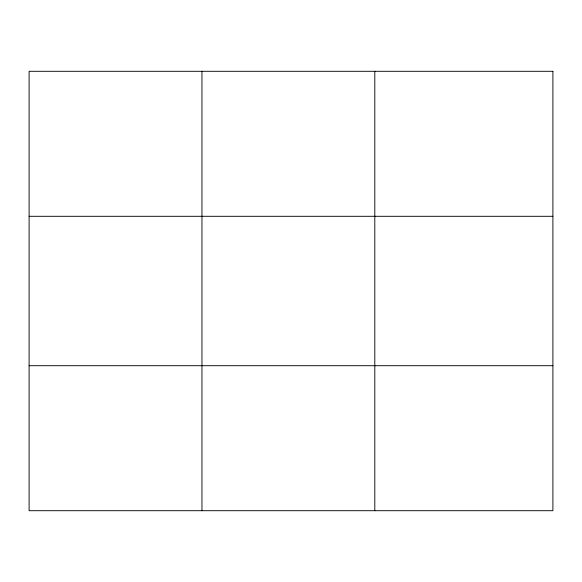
<?xml version="1.0" encoding="UTF-8"?>
<svg xmlns="http://www.w3.org/2000/svg" width="582" height="582" viewBox="0 0 582 582"><rect width="100%" height="100%" fill="white"/><g stroke="black" fill="none" stroke-linecap="round" stroke-linejoin="round"><path stroke-width="0.87" d="M201.954 71.295L201.954 510.705M374.808 71.295L374.808 510.705M29.1 216.3L552.9 216.3M29.1 365.7L552.9 365.7M552.9 71.295L552.9 510.705L29.1 510.705L29.1 71.295L552.9 71.295"/></g></svg>
